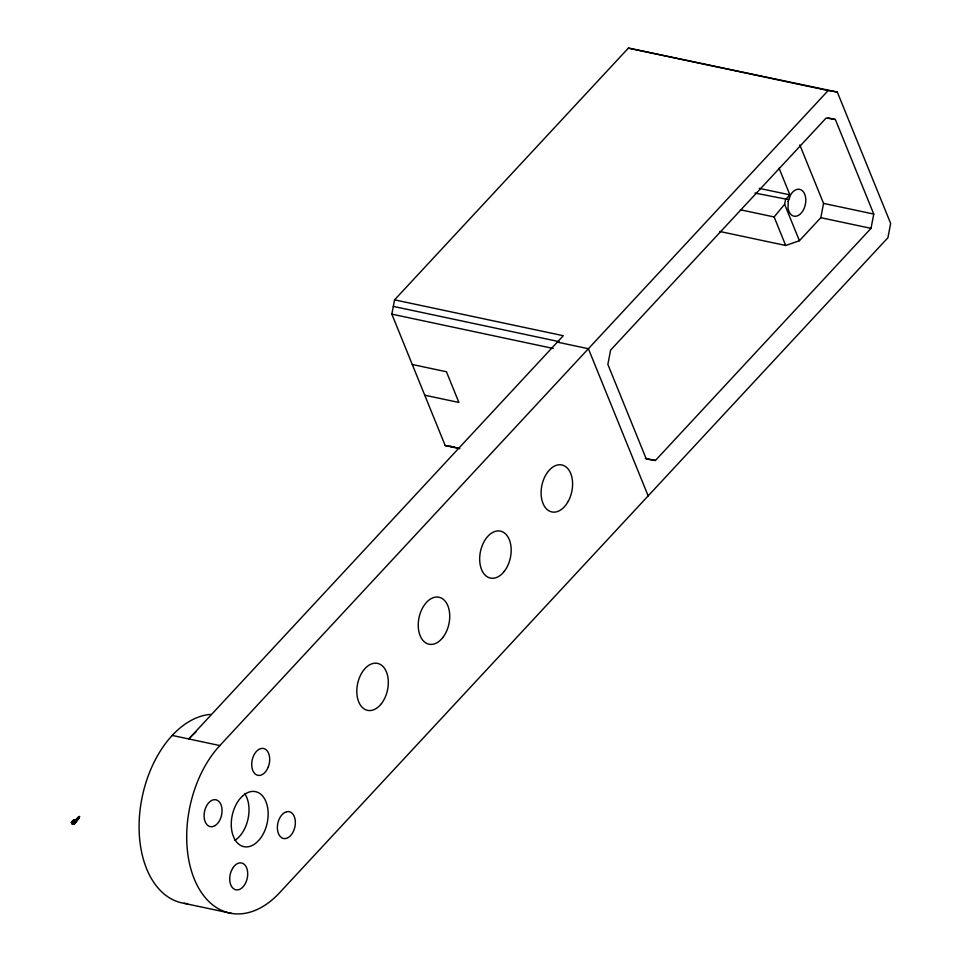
<?xml version="1.0" encoding="UTF-8"?>
<svg xmlns="http://www.w3.org/2000/svg" width="962" height="962" viewBox="0 0 962 962"><rect width="100%" height="100%" fill="white"/><g stroke="black" fill="none" stroke-linecap="round" stroke-linejoin="round"><path stroke-width="1.44" d="M77.621 818.866L77.91 819.083M74.158 820.742L71.849 823.7L72.054 823.027M74.218 820.478C72.078 826.887 81.998 814.537 73.256 822.871C68.17 823.676 75.806 817.64 73.761 821.524C76.635 822.811 75.301 819.492 73.304 820.418M73.28 822.967C91.618 802.645 63.167 837.866 79.112 818.181M75.842 821.728L75.361 820.285L78.475 816.786L79.293 817.195M459.86 448.665L445.19 445.55L391.835 314.141L394.576 299.855L628.39 48.1L837.301 92.039L890.656 223.449L887.914 237.734L279.593 892.736A96.02 61.111 -78 0 1 194.228 878.883A96.02 61.111 -78 0 1 219.841 745.562L828.162 90.56L837.301 92.039M799.831 144.973L823.556 203.403L820.814 217.689L799.41 240.728L785.701 245.478L774.121 216.955L784.619 204.317L785.545 199.555L789.898 194.865L779.052 168.158M835.341 119.468L826.19 117.977L610.605 350.108L607.864 364.394L646.284 459.006L655.423 460.485L871.019 228.355L873.761 214.069L835.341 119.468L828.174 117.941M75.048 820.742L73.605 820.766L73.87 820.033M71.368 822.51L73.701 819.997M73.389 823.316L72.138 823.075M72.318 823.292L71.825 823.256C74.519 824.939 73.473 822.041 71.705 822.149M78.018 818.494L77.922 818.397M788.66 199.639L754.966 193.061M445.19 445.55L454.329 447.029M72.078 822.979L73.449 823.268M628.39 48.1L828.162 90.56M759.222 188.336L789.898 194.865M823.556 203.403L873.761 214.069M820.814 217.689L871.019 228.355M740.367 209.776L774.121 216.955M719.672 231.445L785.701 245.478M394.576 299.855L563.287 335.714L188.78 738.96A96.02 61.111 -78 0 1 195.971 732.058M393.314 306.397L559.102 341.642M557.347 342.123L588.395 348.725L648.16 495.887M391.835 314.141L553.21 348.448M412.277 364.49L446.428 371.753L458.898 402.465L424.747 395.202M645.382 458.357L655.423 460.485M450.12 446.344L458.922 448.22M172.222 735.437L219.841 745.562M73.557 819.901L75.553 820.333M73.846 821.079L76.058 821.512M71.38 822.245L73.377 822.666M71.813 823.616L73.966 824.145M183.995 903.306L231.614 913.419M784.619 204.317L799.41 240.728M74.868 820.67L75.313 821.764M73.124 822.45L73.581 823.64M71.982 823.652L71.753 822.69M244.625 793.458A28.126 17.893 -78 0 1 234.836 840.403M187.578 903.715A96.02 61.111 -78 0 1 140.139 809.451A96.02 61.111 -78 0 1 210.546 714.381M788.179 201.359L788.046 208.273A13.721 8.73 -78 0 0 800.372 213.961A13.721 8.73 -78 0 0 804.328 193.326A13.721 8.73 -78 0 0 790.632 194.805L788.179 201.359M268.362 766.75L266.883 769.853A13.721 8.73 -78 0 1 251.948 767.436L251.707 764.044A13.721 8.73 -78 0 1 263.287 748.436A13.721 8.73 -78 0 1 268.362 766.75M232.551 868.446L231.06 871.548A13.721 8.73 -78 0 0 236.135 889.85A13.721 8.73 -78 0 0 247.727 874.254L247.487 870.863A13.721 8.73 -78 0 0 232.551 868.446M568.241 501.322L566.402 504.28A24.002 15.272 -78 0 1 542.977 503.379L541.979 500.324A24.002 15.272 -78 0 1 549.374 470.045L551.635 467.941A24.002 15.272 -78 0 1 570.093 472.114A24.002 15.272 -78 0 1 568.241 501.322M242.689 795.911L240.103 798.568A28.126 17.893 -78 0 0 232.648 834.331L233.958 837.782A28.126 17.893 -78 0 0 256.746 842.387L259.331 839.73A28.126 17.893 -78 0 0 266.775 803.967L265.464 800.516A28.126 17.893 -78 0 0 242.689 795.911M215.139 825.564L212.806 826.574A13.721 8.73 -78 0 1 204.449 811.808A13.721 8.73 -78 0 1 217.797 800.552L219.625 802.236A13.721 8.73 -78 0 1 215.139 825.564M286.628 811.724L284.295 812.734A13.721 8.73 -78 0 0 279.81 836.05L281.638 837.734A13.721 8.73 -78 0 0 294.985 826.49A13.721 8.73 -78 0 0 286.628 811.724M504.304 571.32A24.002 15.272 -78 0 0 502.248 531.685A24.002 15.272 -78 0 0 479.713 560.75A24.002 15.272 -78 0 0 504.304 571.32M381.445 703.607A24.002 15.272 -78 0 0 379.401 663.972A24.002 15.272 -78 0 0 356.854 693.025A24.002 15.272 -78 0 0 381.445 703.607M442.869 637.457A24.002 15.272 -78 0 0 440.824 597.835A24.002 15.272 -78 0 0 418.29 626.887A24.002 15.272 -78 0 0 442.869 637.457"/></g></svg>
